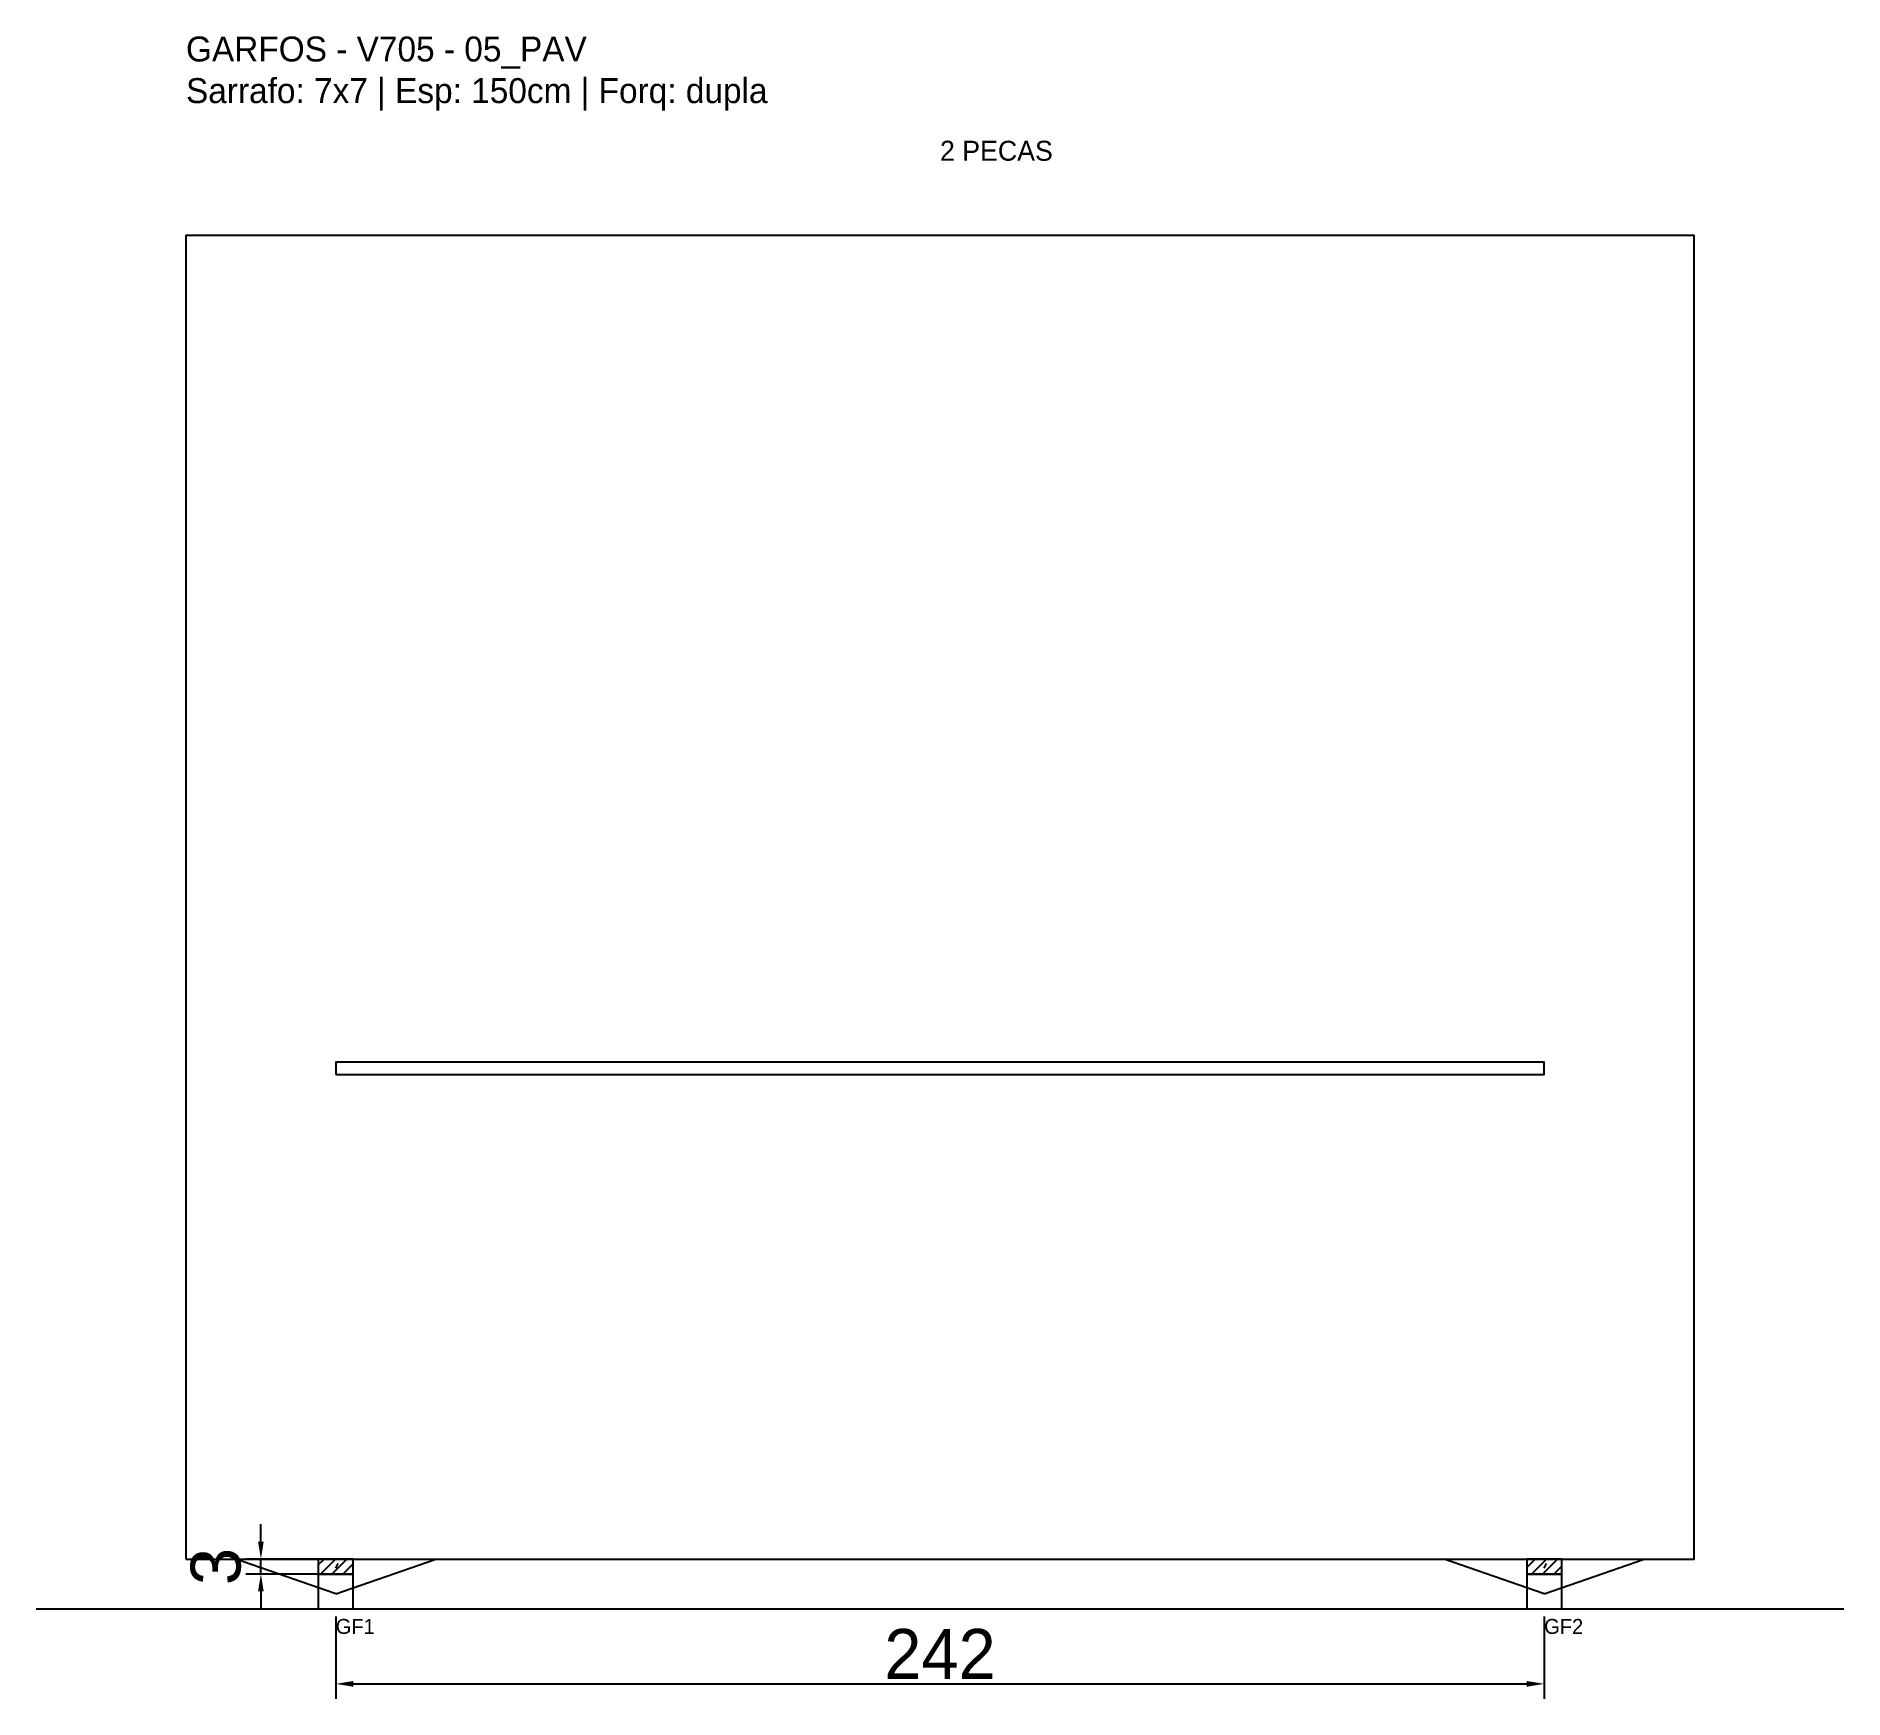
# Model space of a CAD drawing. Header units: metres. Extents: x -30 to 332, y -25 to 308.
import ezdxf

# ---------------------------------------------------------------- set-up
doc = ezdxf.new("R2010")
doc.units = ezdxf.units.M
for name, color, linetype in [('BARRA_ANCORAGEM', 1, 'Continuous'), ('COTA', 241, 'Continuous'), ('GARFOS OK', 3, 'Continuous'), ('NOME DA VIGA', 6, 'Continuous'), ('SARR_7x7', 40, 'Continuous'), ('TIRAS REESCORAMENTO', 252, 'Continuous'), ('VIGAS', 3, 'Continuous')]:
    doc.layers.add(name, color=color, linetype=linetype)
doc.dimstyles.new('EZ DXF', dxfattribs={"dimtxt": 10, "dimasz": 3.5, "dimexe": 3, "dimexo": 1.5, "dimgap": 1, "dimtad": 1, "dimdec": 1, "dimdsep": 46, "dimcen": 2.5, "dimazin": 3, "dimtfac": 1, "dimtmove": 0, "dimatfit": 3})

msp = doc.modelspace()

# ---------------------------------------------------------------- hatches: boundary and pattern name
at = {"layer": 'COTA'}
h = msp.add_hatch(dxfattribs=at)
h.set_pattern_fill('ANSI31', scale=0.5)
h.paths.add_polyline_path([(26.5, 0), (33.5, 0), (33.5, 3), (26.5, 3)])
h = msp.add_hatch(dxfattribs=at)
h.set_pattern_fill('ANSI31', scale=0.5)
h.paths.add_polyline_path([(268.470786, 0), (275.470786, 0), (275.470786, 3), (268.470786, 3)])

# ---------------------------------------------------------------- linework, layer by layer
at = {"layer": 'BARRA_ANCORAGEM'}
for p, q in [((30, 1.2), (30.45, 2.1)), ((271.970786, 1.2), (272.420786, 2.1))]:
    msp.add_line(p, q, dxfattribs=at)
at = {"layer": 'GARFOS OK'}
for p, q in [((30, -4), (10, 3)), ((10, 3), (50, 3)), ((30, -4), (50, 3)), ((271.970786, -4), (251.970786, 3)), ((251.970786, 3), (291.970786, 3)), ((271.970786, -4), (291.970786, 3))]:
    msp.add_line(p, q, dxfattribs=at)
at = {"layer": 'GARFOS OK', "linetype": 'CONTINUOUS'}
msp.add_line((-30, -7), (331.970786, -7), dxfattribs=at)
at = {"layer": 'GARFOS OK'}
for points in [[(26.5, 0), (33.5, 0), (33.5, 3), (26.5, 3), (26.5, 0)], [(268.470786, 0), (275.470786, 0), (275.470786, 3), (268.470786, 3), (268.470786, 0)]]:
    msp.add_lwpolyline(points, dxfattribs=at)
at = {"layer": 'SARR_7x7'}
for points in [[(26.5, -7), (33.5, -7), (33.5, 0), (26.5, 0), (26.5, -7)], [(268.470786, -7), (275.470786, -7), (275.470786, 0), (268.470786, 0), (268.470786, -7)]]:
    msp.add_lwpolyline(points, dxfattribs=at)
at = {"layer": 'TIRAS REESCORAMENTO'}
msp.add_lwpolyline([(30, 100), (271.970786, 100), (271.970786, 102.5), (30, 102.5), (30, 100)], dxfattribs=at)
at = {"layer": 'VIGAS'}
msp.add_lwpolyline([(0, 3), (301.970786, 3), (301.970786, 268), (0, 268), (0, 3)], dxfattribs=at)

# ---------------------------------------------------------------- texts
at = {"layer": 'NOME DA VIGA'}
for s, height, p in [('2 PECAS', 4, (150.985393, 283)), ('GF1', 3, (30, -12)), ('GF2', 3, (271.970786, -12))]:
    msp.add_text(s, height=height, dxfattribs=at).set_placement(p)
at = {"layer": 'NOME DA VIGA', "insert": (0, 293), "char_height": 5, "attachment_point": 7}
msp.add_mtext('GARFOS - V705 - 05_PAV\\PSarrafo: 7x7 | Esp: 150cm | Forq: dupla', dxfattribs=at)

# ---------------------------------------------------------------- dimensions: what is measured, and where the dimension line sits
at = {"layer": 'COTA'}
msp.add_linear_dim(base=(15, 0), p1=(30, 0), p2=(30, 3), angle=90, dimstyle='EZ DXF', dxfattribs=at).render()
msp.add_linear_dim(base=(30, -22), p1=(30, -7), p2=(271.970786, -7), dimstyle='EZ DXF', dxfattribs=at).render()

doc.saveas('drawing.dxf')
